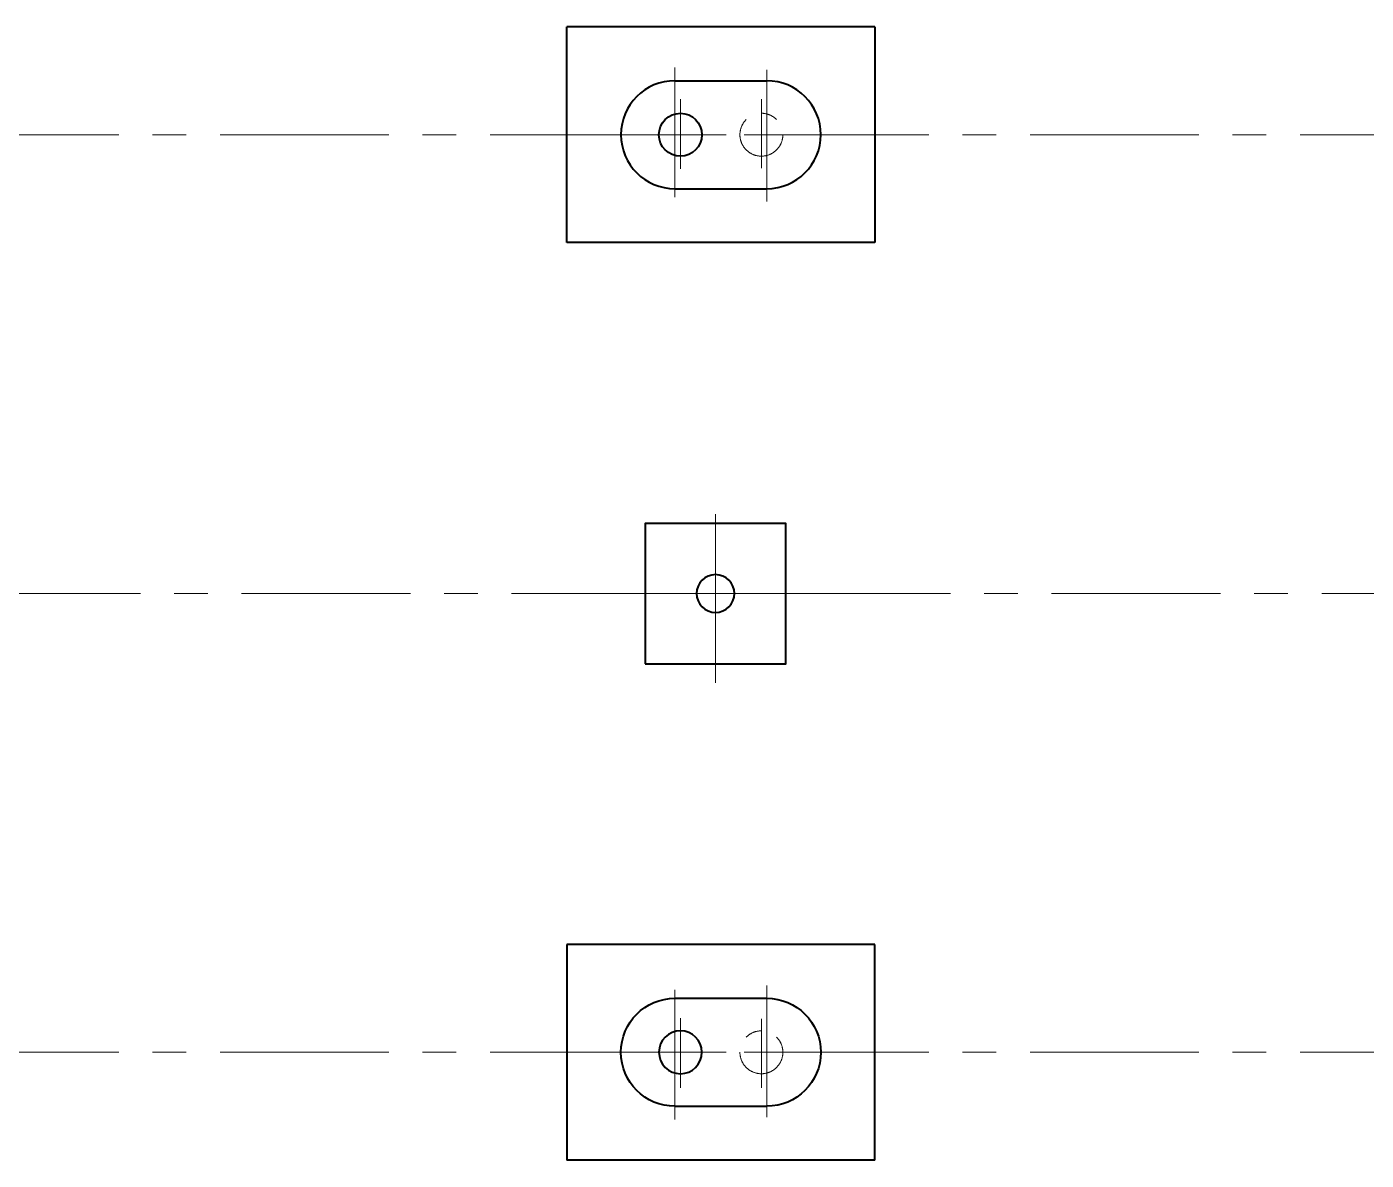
# Model space of a CAD drawing. Header units: millimetres. Extents: x 52110 to 400893, y -153728 to 31997.
# Drawn here: x 171364 to 176325, y -92694 to -88494 of the extents above; entities that cross this region are included whole.
import ezdxf

# ---------------------------------------------------------------- set-up
doc = ezdxf.new("R2010")
doc.units = ezdxf.units.MM
doc.header["$LTSCALE"] = 500
doc.linetypes.add('CENTER', pattern=[2, 1.25, -0.25, 0.25, -0.25])
doc.linetypes.add('PHANTOM2', pattern=[1.25, 0.625, -0.125, 0.125, -0.125, 0.125, -0.125])
for name, color, linetype, lineweight in [('2D', 4, 'PHANTOM2', 20), ('SHI', 7, 'Continuous', 40), ('ZHONG', 1, 'CENTER', 20)]:
    doc.layers.add(name, color=color, linetype=linetype, lineweight=lineweight)

# ---------------------------------------------------------------- blocks, each defined once
blk = doc.blocks.new('hdkk')
at = {"layer": '2D'}
blk.add_circle((188304.5, 51793.2), 79.5, dxfattribs=at)
at = {"layer": 'SHI', "linetype": 'ByBlock'}
for p, q in [((188724.5, 52193.2), (187584.5, 52193.2)), ((187584.5, 51393.2), (187584.5, 52193.2)), ((188724.5, 51393.2), (187584.5, 51393.2))]:
    blk.add_line(p, q, dxfattribs=at)
at = {"layer": 'SHI'}
for p, q in [((188724.5, 52193.2), (188724.5, 51393.2)), ((187984.5, 51993.2), (188324.5, 51993.2)), ((187984.5, 51593.2), (188324.5, 51593.2))]:
    blk.add_line(p, q, dxfattribs=at)
blk.add_circle((188004.5, 51793.2), 79.5, dxfattribs=at)
for centre, start, end in [((187984.5, 51793.2), 90, 270), ((188324.5, 51793.2), 270, 90)]:
    blk.add_arc(centre, 200, start, end, dxfattribs=at)
at = {"layer": 'ZHONG'}
for p, q in [((187984.5, 51562.3), (187984.5, 52041.9)), ((188324.5, 51545.6), (188324.5, 52033.6)), ((188004.5, 51925.2), (188004.5, 51666.9)), ((188304.5, 51924.7), (188304.5, 51669.5)), ((187491.2, 51793.2), (188788.5, 51793.2))]:
    blk.add_line(p, q, dxfattribs=at)
blk = doc.blocks.new('gdkk')
at = {"layer": 'SHI'}
blk.add_lwpolyline([(187744.5, 53003.2), (188264.5, 53003.2), (188264.5, 52483.2), (187744.5, 52483.2)], close=True, dxfattribs=at)
blk.add_circle((188004.5, 52743.2), 70, dxfattribs=at)
at = {"layer": 'ZHONG', "color": 1}
for p, q in [((188004.5, 53073.7), (188004.5, 52377.6)), ((188374.9, 52743.2), (187630.3, 52743.2))]:
    blk.add_line(p, q, dxfattribs=at)

msp = doc.modelspace()

# ---------------------------------------------------------------- linework, layer by layer
at = {"layer": 'ZHONG', "color": 1}
for p, q in [((188704.50201, -88893.92308), (169502.10868, -88893.92308)), ((188704.50201, -92293.92308), (169502.10868, -92293.92308))]:
    msp.add_line(p, q, dxfattribs=at)
at = {"layer": 'ZHONG'}
msp.add_line((191784.52888, -90593.92308), (166914.5522, -90593.92308), dxfattribs=at)

# ---------------------------------------------------------------- block references
at = {"layer": 'SHI'}
msp.add_blockref('hdkk', (-14220, -140687.07905), dxfattribs=at)
at = {"layer": 'SHI', "xscale": -1, "rotation": 180}
for name, p in [('gdkk', (-14090, -37850.76712)), ('hdkk', (-14220, -40500.76712))]:
    msp.add_blockref(name, p, dxfattribs=at)

doc.saveas('drawing.dxf')
